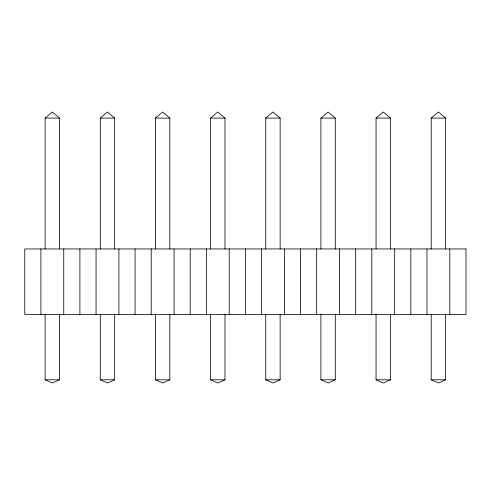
<?xml version="1.0" encoding="UTF-8"?>
<svg xmlns="http://www.w3.org/2000/svg" width="495" height="495" viewBox="0 0 495 495"><rect width="100%" height="100%" fill="white"/><g stroke="black" fill="none" stroke-linecap="round" stroke-linejoin="round"><path stroke-width="0.74" d="M45.132 248.948L45.132 118.101L52.309 112L59.524 118.101L59.524 248.948M100.287 248.948L100.287 118.101L107.465 112L114.679 118.101L114.679 248.948M155.442 248.948L155.442 118.101L162.62 112L169.835 118.101L169.835 248.948M210.598 248.948L210.598 118.101L217.775 112L224.99 118.101L224.99 248.948M265.747 248.948L265.747 118.101L272.924 112L280.145 118.101L280.145 248.948M320.902 248.948L320.902 118.101L328.08 112L335.301 118.101L335.301 248.948M376.058 248.948L376.058 118.101L383.235 112L390.45 118.101L390.45 248.948M431.213 248.948L431.213 118.101L438.391 112L445.605 118.101L445.605 248.948M59.524 314.375L59.524 379.795L52.408 383L45.132 379.795L45.132 314.375M114.679 314.375L114.679 379.795L107.564 383L100.287 379.795L100.287 314.375M169.835 314.375L169.835 379.795L162.719 383L155.442 379.795L155.442 314.375M224.99 314.375L224.99 379.795L217.874 383L210.598 379.795L210.598 314.375M280.145 314.375L280.145 379.795L273.03 383L265.747 379.795L265.747 314.375M335.301 314.375L335.301 379.795L328.185 383L320.902 379.795L320.902 314.375M390.45 314.375L390.45 379.795L383.34 383L376.058 379.795L376.058 314.375M445.605 314.375L445.605 379.795L438.496 383L431.213 379.795L431.213 314.375M45.132 118.101L59.524 118.101M100.287 118.101L114.679 118.101M155.442 118.101L169.835 118.101M210.598 118.101L224.99 118.101M265.747 118.101L280.145 118.101M320.902 118.101L335.301 118.101M376.058 118.101L390.45 118.101M431.213 118.101L445.605 118.101M45.132 379.795L59.524 379.795M100.287 379.795L114.679 379.795M155.442 379.795L169.835 379.795M210.598 379.795L224.99 379.795M265.747 379.795L280.145 379.795M320.902 379.795L335.301 379.795M376.058 379.795L390.45 379.795M431.213 379.795L445.605 379.795M449.831 248.948L449.831 314.375M426.987 248.948L426.987 314.375M410.831 248.948L410.831 314.375M394.676 248.948L394.676 314.375M371.832 248.948L371.832 314.375M355.676 248.948L355.676 314.375M339.527 248.948L339.527 314.375M316.676 248.948L316.676 314.375M300.521 248.948L300.521 314.375M284.371 248.948L284.371 314.375M261.521 248.948L261.521 314.375M245.371 248.948L245.371 314.375M229.216 248.948L229.216 314.375M206.372 248.948L206.372 314.375M190.216 248.948L190.216 314.375M174.061 248.948L174.061 314.375M151.216 248.948L151.216 314.375M135.061 248.948L135.061 314.375M118.905 248.948L118.905 314.375M96.061 248.948L96.061 314.375M79.905 248.948L79.905 314.375M63.75 248.948L63.75 314.375M40.906 248.948L40.906 314.375M465.987 248.948L24.75 248.948L24.75 314.375L465.987 314.375L465.987 248.948"/></g></svg>
